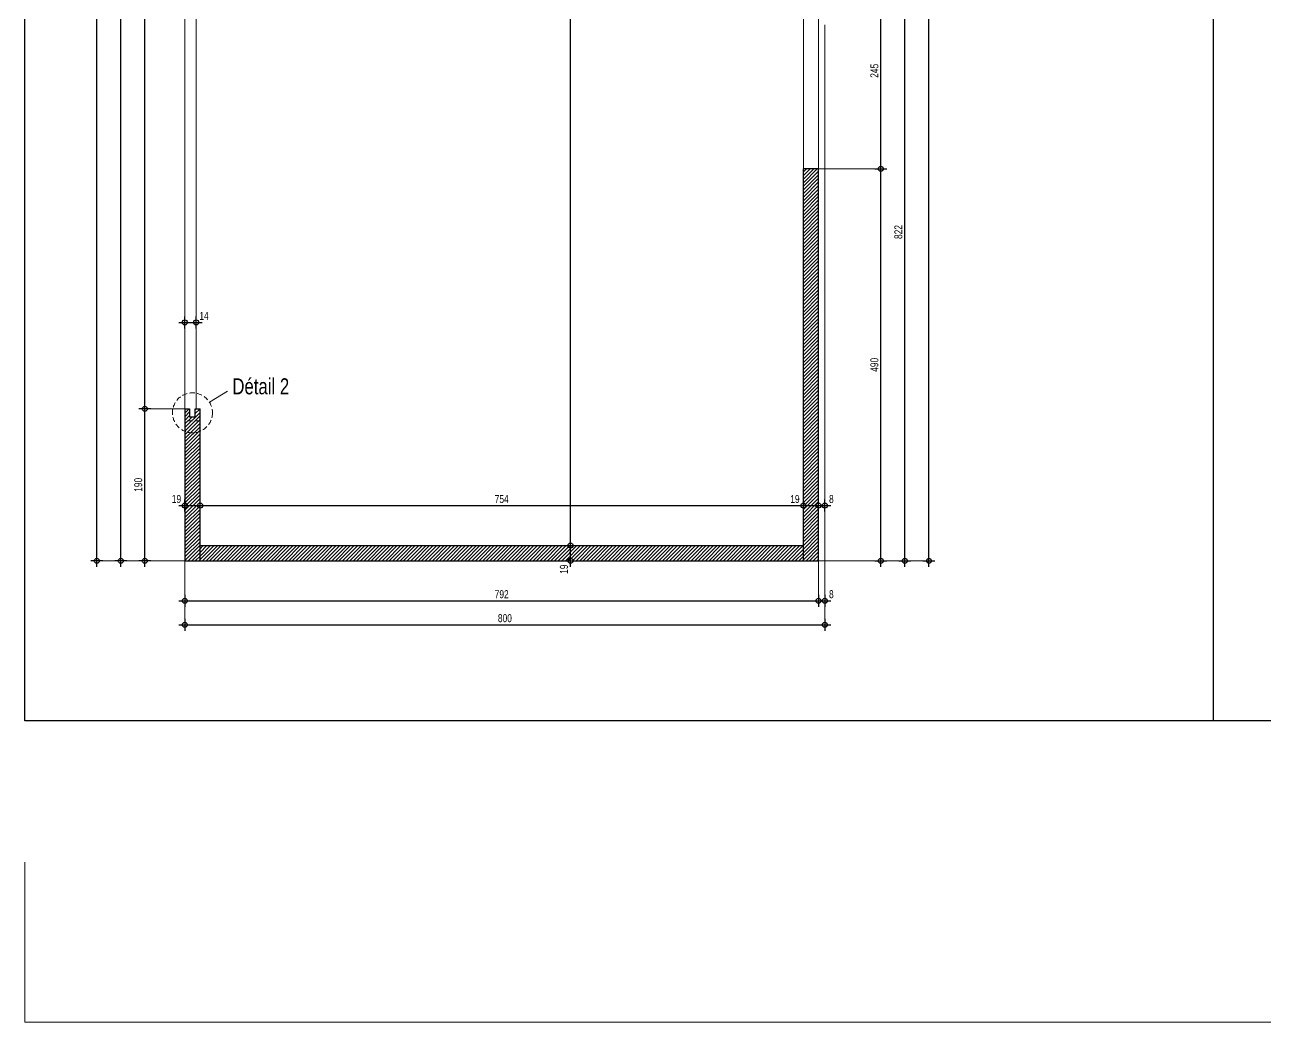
# Model space of a CAD drawing. Header units: millimetres. Extents: x -638 to 26377, y -728 to 1951.
# Drawn here: x 17047 to 18597, y -577 to 670 of the extents above; entities that cross this region are included whole.
import ezdxf
from ezdxf.enums import TextEntityAlignment as Align

# ---------------------------------------------------------------- set-up
doc = ezdxf.new("R2010")
doc.units = ezdxf.units.MM
doc.linetypes.add('CACHE', pattern=[9.525, 6.35, -3.175])
doc.layers.get('0').update_dxf_attribs({"color": 1, "lineweight": 100})
doc.layers.add('_Aide', color=5, linetype='Continuous', plot=False)
for name, color, linetype, lineweight in [('Cotes', 8, 'Continuous', 18), ('Cotes @ 5', 8, 'Continuous', 18), ('Hachures', 8, 'Continuous', 13), ('Plan', 7, 'Continuous', 25), ('Texte', 30, 'Continuous', 18)]:
    doc.layers.add(name, color=color, linetype=linetype, lineweight=lineweight)
doc.styles.get("Standard").update_dxf_attribs({"font": 'arial.ttf', "width": 0.75})
doc.dimstyles.new('Annotatif', dxfattribs={"dimscale": 0, "dimtxt": 2, "dimasz": 2.5, "dimexe": 1.5, "dimexo": 0, "dimtad": 1, "dimdec": 0, "dimtxsty": 'Standard', "dimblk": 'SMALL', "dimcen": 0, "dimdle": 1.5, "dimadec": 0, "dimazin": 0, "dimtfac": 1, "dimtdec": 0, "dimtix": 1, "dimtmove": 2, "dimatfit": 3, "dimfxl": 1.5, "dimfxlon": 1, "dimarcsym": 0})

# ---------------------------------------------------------------- blocks, each defined once
blk = doc.blocks.new('_Small')
at = {"color": 0, "linetype": 'ByBlock', "lineweight": -2}
blk.add_circle((0, 0), 0.25, dxfattribs=at)
blk = doc.blocks.new('*D632')
at = {"layer": 'Cotes', "color": 0, "lineweight": -2, "transparency": 16777216}
for p, q in [((17204.5, 190), (17189.5, 190)), ((17197, -7.5), (17197, 197.5)), ((17204.5, 0), (17189.5, 0))]:
    blk.add_line(p, q, dxfattribs=at)
at = {"layer": 'Defpoints', "color": 0, "transparency": 16777216}
for p in [(17197, 190), (17247, 190), (17247, 0)]:
    blk.add_point(p, dxfattribs=at)
at = {"layer": 'Cotes', "color": 0, "lineweight": -2, "transparency": 16777216, "xscale": 12.5, "yscale": 12.5, "zscale": 12.5}
for p, rotation in [((17197, 190), 90), ((17197, 0), 270)]:
    blk.add_blockref('_Small', p, dxfattribs=dict(at, rotation=rotation))
at = {"layer": 'Cotes', "color": 0, "transparency": 16777216, "insert": (17188.8, 95), "char_height": 10, "attachment_point": 5, "rotation": 90}
blk.add_mtext('190', dxfattribs=at)
blk = doc.blocks.new('*D633')
at = {"layer": 'Cotes', "color": 0, "lineweight": -2, "transparency": 16777216}
for p, q in [((17204.5, 1290), (17189.5, 1290)), ((17197, 182.5), (17197, 1297.5)), ((17204.5, 190), (17189.5, 190))]:
    blk.add_line(p, q, dxfattribs=at)
at = {"layer": 'Defpoints', "color": 0, "transparency": 16777216}
for p in [(17197, 1290), (17247, 1290), (17247, 190)]:
    blk.add_point(p, dxfattribs=at)
at = {"layer": 'Cotes', "color": 0, "lineweight": -2, "transparency": 16777216, "xscale": 12.5, "yscale": 12.5, "zscale": 12.5}
for p, rotation in [((17197, 1290), 90), ((17197, 190), 270)]:
    blk.add_blockref('_Small', p, dxfattribs=dict(at, rotation=rotation))
at = {"layer": 'Cotes', "color": 0, "transparency": 16777216, "insert": (17188.8, 740), "char_height": 10, "attachment_point": 5, "rotation": 90}
blk.add_mtext('1100', dxfattribs=at)
blk = doc.blocks.new('*D637')
at = {"layer": 'Cotes', "color": 0, "lineweight": -2, "transparency": 16777216}
for p, q in [((17174.5, 1647), (17159.5, 1647)), ((17167, -7.5), (17167, 1654.5)), ((17174.5, 0), (17159.5, 0))]:
    blk.add_line(p, q, dxfattribs=at)
at = {"layer": 'Defpoints', "color": 0, "transparency": 16777216}
for p in [(17167, 1647), (17247, 1647), (17247, 0)]:
    blk.add_point(p, dxfattribs=at)
at = {"layer": 'Cotes', "color": 0, "lineweight": -2, "transparency": 16777216, "xscale": 12.5, "yscale": 12.5, "zscale": 12.5}
for p, rotation in [((17167, 1647), 90), ((17167, 0), 270)]:
    blk.add_blockref('_Small', p, dxfattribs=dict(at, rotation=rotation))
at = {"layer": 'Cotes', "color": 0, "transparency": 16777216, "insert": (17158.8, 823.5), "char_height": 10, "attachment_point": 5, "rotation": 90}
blk.add_mtext('1647', dxfattribs=at)
blk = doc.blocks.new('*D639')
at = {"layer": 'Cotes', "color": 0, "lineweight": -2, "transparency": 16777216}
for p, q in [((17137, -7.5), (17137, 1696.5)), ((17144.5, 1689), (17129.5, 1689)), ((17144.5, 0), (17129.5, 0))]:
    blk.add_line(p, q, dxfattribs=at)
at = {"layer": 'Defpoints', "color": 0, "transparency": 16777216}
for p in [(17137, 1689), (17846, 1689), (17247, 0)]:
    blk.add_point(p, dxfattribs=at)
at = {"layer": 'Cotes', "color": 0, "lineweight": -2, "transparency": 16777216, "xscale": 12.5, "yscale": 12.5, "zscale": 12.5}
for p, rotation in [((17137, 1689), 90), ((17137, 0), 270)]:
    blk.add_blockref('_Small', p, dxfattribs=dict(at, rotation=rotation))
at = {"layer": 'Cotes', "color": 0, "transparency": 16777216, "insert": (17128.8, 844.5), "char_height": 10, "attachment_point": 5, "rotation": 90}
blk.add_mtext('1689', dxfattribs=at)
blk = doc.blocks.new('*D643')
at = {"layer": 'Cotes', "color": 0, "lineweight": -2, "transparency": 16777216}
for p, q in [((17247, -42.5), (17247, -57.5)), ((18039, -42.5), (18039, -57.5)), ((17239.5, -50), (18046.5, -50))]:
    blk.add_line(p, q, dxfattribs=at)
at = {"layer": 'Defpoints', "color": 0, "transparency": 16777216}
for p in [(17247, 0), (18039, 0), (18039, -50)]:
    blk.add_point(p, dxfattribs=at)
at = {"layer": 'Cotes', "color": 0, "lineweight": -2, "transparency": 16777216, "xscale": 12.5, "yscale": 12.5, "zscale": 12.5, "rotation": 180}
blk.add_blockref('_Small', (17247, -50), dxfattribs=at)
at = {"layer": 'Cotes', "color": 0, "lineweight": -2, "transparency": 16777216, "xscale": 12.5, "yscale": 12.5, "zscale": 12.5}
blk.add_blockref('_Small', (18039, -50), dxfattribs=at)
at = {"layer": 'Cotes', "color": 0, "transparency": 16777216, "insert": (17643, -41.8), "char_height": 10, "attachment_point": 5}
blk.add_mtext('792', dxfattribs=at)
blk = doc.blocks.new('*D644')
at = {"layer": 'Cotes', "color": 0, "lineweight": -2, "transparency": 16777216}
for p, q in [((18039, -42.5), (18039, -57.5)), ((18047, -42.5), (18047, -57.5)), ((18031.5, -50), (18054.5, -50))]:
    blk.add_line(p, q, dxfattribs=at)
at = {"layer": 'Defpoints', "color": 0, "transparency": 16777216}
for p in [(18039, 0), (18047, 0), (18047, -50)]:
    blk.add_point(p, dxfattribs=at)
at = {"layer": 'Cotes', "color": 0, "lineweight": -2, "transparency": 16777216, "xscale": 12.5, "yscale": 12.5, "zscale": 12.5, "rotation": 180}
blk.add_blockref('_Small', (18039, -50), dxfattribs=at)
at = {"layer": 'Cotes', "color": 0, "lineweight": -2, "transparency": 16777216, "xscale": 12.5, "yscale": 12.5, "zscale": 12.5}
blk.add_blockref('_Small', (18047, -50), dxfattribs=at)
at = {"layer": 'Cotes', "color": 0, "transparency": 16777216, "insert": (18055, -41.8), "char_height": 10, "attachment_point": 5}
blk.add_mtext('8', dxfattribs=at)
blk = doc.blocks.new('*D645')
at = {"layer": 'Cotes', "color": 0, "lineweight": -2, "transparency": 16777216}
for p, q in [((17247, -72.5), (17247, -87.5)), ((18047, -72.5), (18047, -87.5)), ((17239.5, -80), (18054.5, -80))]:
    blk.add_line(p, q, dxfattribs=at)
at = {"layer": 'Defpoints', "color": 0, "transparency": 16777216}
for p in [(17247, 0), (18047, 0), (18047, -80)]:
    blk.add_point(p, dxfattribs=at)
at = {"layer": 'Cotes', "color": 0, "lineweight": -2, "transparency": 16777216, "xscale": 12.5, "yscale": 12.5, "zscale": 12.5, "rotation": 180}
blk.add_blockref('_Small', (17247, -80), dxfattribs=at)
at = {"layer": 'Cotes', "color": 0, "lineweight": -2, "transparency": 16777216, "xscale": 12.5, "yscale": 12.5, "zscale": 12.5}
blk.add_blockref('_Small', (18047, -80), dxfattribs=at)
at = {"layer": 'Cotes', "color": 0, "transparency": 16777216, "insert": (17647, -71.8), "char_height": 10, "attachment_point": 5}
blk.add_mtext('800', dxfattribs=at)
blk = doc.blocks.new('*D646')
at = {"layer": 'Cotes', "color": 0, "lineweight": -2, "transparency": 16777216}
for p, q in [((17239.5, 69), (17273.5, 69)), ((17247, 61.5), (17247, 76.5)), ((17266, 61.5), (17266, 76.5))]:
    blk.add_line(p, q, dxfattribs=at)
at = {"layer": 'Defpoints', "color": 0, "transparency": 16777216}
for p in [(17266, 69), (17247, 0), (17266, 0)]:
    blk.add_point(p, dxfattribs=at)
at = {"layer": 'Cotes', "color": 0, "lineweight": -2, "transparency": 16777216, "xscale": 12.5, "yscale": 12.5, "zscale": 12.5, "rotation": 180}
blk.add_blockref('_Small', (17247, 69), dxfattribs=at)
at = {"layer": 'Cotes', "color": 0, "lineweight": -2, "transparency": 16777216, "xscale": 12.5, "yscale": 12.5, "zscale": 12.5}
blk.add_blockref('_Small', (17266, 69), dxfattribs=at)
at = {"layer": 'Cotes', "color": 0, "transparency": 16777216, "insert": (17236.5, 77.2), "char_height": 10, "attachment_point": 5}
blk.add_mtext('19', dxfattribs=at)
blk = doc.blocks.new('*D647')
at = {"layer": 'Cotes', "color": 0, "lineweight": -2, "transparency": 16777216}
for p, q in [((17258.5, 69), (18027.5, 69)), ((17266, 61.5), (17266, 76.5)), ((18020, 61.5), (18020, 76.5))]:
    blk.add_line(p, q, dxfattribs=at)
at = {"layer": 'Defpoints', "color": 0, "transparency": 16777216}
for p in [(18020, 69), (18020, 19), (17266, 0)]:
    blk.add_point(p, dxfattribs=at)
at = {"layer": 'Cotes', "color": 0, "lineweight": -2, "transparency": 16777216, "xscale": 12.5, "yscale": 12.5, "zscale": 12.5, "rotation": 180}
blk.add_blockref('_Small', (17266, 69), dxfattribs=at)
at = {"layer": 'Cotes', "color": 0, "lineweight": -2, "transparency": 16777216, "xscale": 12.5, "yscale": 12.5, "zscale": 12.5}
blk.add_blockref('_Small', (18020, 69), dxfattribs=at)
at = {"layer": 'Cotes', "color": 0, "transparency": 16777216, "insert": (17643, 77.2), "char_height": 10, "attachment_point": 5}
blk.add_mtext('754', dxfattribs=at)
blk = doc.blocks.new('*D648')
at = {"layer": 'Cotes', "color": 0, "lineweight": -2, "transparency": 16777216}
for p, q in [((18012.5, 69), (18046.5, 69)), ((18020, 61.5), (18020, 76.5)), ((18039, 61.5), (18039, 76.5))]:
    blk.add_line(p, q, dxfattribs=at)
at = {"layer": 'Defpoints', "color": 0, "transparency": 16777216}
for p in [(18039, 69), (18020, 19), (18039, 0)]:
    blk.add_point(p, dxfattribs=at)
at = {"layer": 'Cotes', "color": 0, "lineweight": -2, "transparency": 16777216, "xscale": 12.5, "yscale": 12.5, "zscale": 12.5, "rotation": 180}
blk.add_blockref('_Small', (18020, 69), dxfattribs=at)
at = {"layer": 'Cotes', "color": 0, "lineweight": -2, "transparency": 16777216, "xscale": 12.5, "yscale": 12.5, "zscale": 12.5}
blk.add_blockref('_Small', (18039, 69), dxfattribs=at)
at = {"layer": 'Cotes', "color": 0, "transparency": 16777216, "insert": (18009.5, 77.2), "char_height": 10, "attachment_point": 5}
blk.add_mtext('19', dxfattribs=at)
blk = doc.blocks.new('*D649')
at = {"layer": 'Cotes', "color": 0, "lineweight": -2, "transparency": 16777216}
for p, q in [((18031.5, 69), (18054.5, 69)), ((18039, 61.5), (18039, 76.5)), ((18047, 61.5), (18047, 76.5))]:
    blk.add_line(p, q, dxfattribs=at)
at = {"layer": 'Defpoints', "color": 0, "transparency": 16777216}
for p in [(18047, 69), (18039, 0), (18047, 0)]:
    blk.add_point(p, dxfattribs=at)
at = {"layer": 'Cotes', "color": 0, "lineweight": -2, "transparency": 16777216, "xscale": 12.5, "yscale": 12.5, "zscale": 12.5, "rotation": 180}
blk.add_blockref('_Small', (18039, 69), dxfattribs=at)
at = {"layer": 'Cotes', "color": 0, "lineweight": -2, "transparency": 16777216, "xscale": 12.5, "yscale": 12.5, "zscale": 12.5}
blk.add_blockref('_Small', (18047, 69), dxfattribs=at)
at = {"layer": 'Cotes', "color": 0, "transparency": 16777216, "insert": (18055, 77.2), "char_height": 10, "attachment_point": 5}
blk.add_mtext('8', dxfattribs=at)
blk = doc.blocks.new('*D656')
at = {"layer": 'Cotes', "color": 0, "lineweight": -2, "transparency": 16777216}
for p, q in [((18117, -7.5), (18117, 497.5)), ((18109.5, 490), (18124.5, 490)), ((18109.5, 0), (18124.5, 0))]:
    blk.add_line(p, q, dxfattribs=at)
at = {"layer": 'Defpoints', "color": 0, "transparency": 16777216}
for p in [(18039, 490), (18117, 490), (18039, 0)]:
    blk.add_point(p, dxfattribs=at)
at = {"layer": 'Cotes', "color": 0, "lineweight": -2, "transparency": 16777216, "xscale": 12.5, "yscale": 12.5, "zscale": 12.5}
for p, rotation in [((18117, 490), 90), ((18117, 0), 270)]:
    blk.add_blockref('_Small', p, dxfattribs=dict(at, rotation=rotation))
at = {"layer": 'Cotes', "color": 0, "transparency": 16777216, "insert": (18108.8, 245), "char_height": 10, "attachment_point": 5, "rotation": 90}
blk.add_mtext('490', dxfattribs=at)
blk = doc.blocks.new('*D657')
at = {"layer": 'Cotes', "color": 0, "lineweight": -2, "transparency": 16777216}
for p, q in [((18109.5, 735), (18124.5, 735)), ((18117, 482.5), (18117, 742.5)), ((18109.5, 490), (18124.5, 490))]:
    blk.add_line(p, q, dxfattribs=at)
at = {"layer": 'Defpoints', "color": 0, "transparency": 16777216}
for p in [(18039, 735), (18117, 735), (18039, 490)]:
    blk.add_point(p, dxfattribs=at)
at = {"layer": 'Cotes', "color": 0, "lineweight": -2, "transparency": 16777216, "xscale": 12.5, "yscale": 12.5, "zscale": 12.5}
for p, rotation in [((18117, 735), 90), ((18117, 490), 270)]:
    blk.add_blockref('_Small', p, dxfattribs=dict(at, rotation=rotation))
at = {"layer": 'Cotes', "color": 0, "transparency": 16777216, "insert": (18108.8, 612.5), "char_height": 10, "attachment_point": 5, "rotation": 90}
blk.add_mtext('245', dxfattribs=at)
blk = doc.blocks.new('*D659')
at = {"layer": 'Cotes', "color": 0, "lineweight": -2, "transparency": 16777216}
for p, q in [((18139.5, 822), (18154.5, 822)), ((18147, -7.5), (18147, 829.5)), ((18139.5, 0), (18154.5, 0))]:
    blk.add_line(p, q, dxfattribs=at)
at = {"layer": 'Defpoints', "color": 0, "transparency": 16777216}
for p in [(18039, 822), (18147, 822), (18039, 0)]:
    blk.add_point(p, dxfattribs=at)
at = {"layer": 'Cotes', "color": 0, "lineweight": -2, "transparency": 16777216, "xscale": 12.5, "yscale": 12.5, "zscale": 12.5}
for p, rotation in [((18147, 822), 90), ((18147, 0), 270)]:
    blk.add_blockref('_Small', p, dxfattribs=dict(at, rotation=rotation))
at = {"layer": 'Cotes', "color": 0, "transparency": 16777216, "insert": (18138.8, 411), "char_height": 10, "attachment_point": 5, "rotation": 90}
blk.add_mtext('822', dxfattribs=at)
blk = doc.blocks.new('*D660')
at = {"layer": 'Cotes', "color": 0, "lineweight": -2, "transparency": 16777216}
for p, q in [((17721.6, 19), (17736.6, 19)), ((17729.1, -7.5), (17729.1, 26.5)), ((17721.6, 0), (17736.6, 0))]:
    blk.add_line(p, q, dxfattribs=at)
at = {"layer": 'Defpoints', "color": 0, "transparency": 16777216}
for p in [(17266, 19), (17729.1, 19), (17266, 0)]:
    blk.add_point(p, dxfattribs=at)
at = {"layer": 'Cotes', "color": 0, "lineweight": -2, "transparency": 16777216, "xscale": 12.5, "yscale": 12.5, "zscale": 12.5}
for p, rotation in [((17729.1, 19), 90), ((17729.1, 0), 270)]:
    blk.add_blockref('_Small', p, dxfattribs=dict(at, rotation=rotation))
at = {"layer": 'Cotes', "color": 0, "transparency": 16777216, "insert": (17720.8, -10.5), "char_height": 10, "attachment_point": 5, "rotation": 90}
blk.add_mtext('19', dxfattribs=at)
blk = doc.blocks.new('*D661')
at = {"layer": 'Cotes', "color": 0, "lineweight": -2, "transparency": 16777216}
for p, q in [((17736.6, 1449), (17721.6, 1449)), ((17729.1, 11.5), (17729.1, 1456.5)), ((17721.6, 19), (17736.6, 19))]:
    blk.add_line(p, q, dxfattribs=at)
at = {"layer": 'Defpoints', "color": 0, "transparency": 16777216}
for p in [(17729.1, 1449), (17846, 1449), (17266, 19)]:
    blk.add_point(p, dxfattribs=at)
at = {"layer": 'Cotes', "color": 0, "lineweight": -2, "transparency": 16777216, "xscale": 12.5, "yscale": 12.5, "zscale": 12.5}
for p, rotation in [((17729.1, 1449), 90), ((17729.1, 19), 270)]:
    blk.add_blockref('_Small', p, dxfattribs=dict(at, rotation=rotation))
at = {"layer": 'Cotes', "color": 0, "transparency": 16777216, "insert": (17720.8, 734), "char_height": 10, "attachment_point": 5, "rotation": 90}
blk.add_mtext('1430', dxfattribs=at)
blk = doc.blocks.new('*D672')
at = {"layer": 'Cotes', "color": 0, "lineweight": -2, "transparency": 16777216}
for p, q in [((18169.5, 1712), (18184.5, 1712)), ((18177, -7.5), (18177, 1719.5)), ((18169.5, 0), (18184.5, 0))]:
    blk.add_line(p, q, dxfattribs=at)
at = {"layer": 'Defpoints', "color": 0, "transparency": 16777216}
for p in [(17638.9, 1712), (18177, 1712), (18047, 0)]:
    blk.add_point(p, dxfattribs=at)
at = {"layer": 'Cotes', "color": 0, "lineweight": -2, "transparency": 16777216, "xscale": 12.5, "yscale": 12.5, "zscale": 12.5}
for p, rotation in [((18177, 1712), 90), ((18177, 0), 270)]:
    blk.add_blockref('_Small', p, dxfattribs=dict(at, rotation=rotation))
at = {"layer": 'Cotes', "color": 0, "transparency": 16777216, "insert": (18168.9, 856), "char_height": 10, "attachment_point": 5, "rotation": 90}
blk.add_mtext('1712', dxfattribs=at)
blk = doc.blocks.new('*D788')
at = {"layer": 'Cotes', "color": 0, "lineweight": -2, "transparency": 16777216}
for p, q in [((17239.5, 298), (17268.5, 298)), ((17247, 290.5), (17247, 305.5)), ((17261, 290.5), (17261, 305.5))]:
    blk.add_line(p, q, dxfattribs=at)
at = {"layer": 'Defpoints', "color": 0, "transparency": 16777216}
for p in [(17261, 298), (17247, 190), (17261, 190)]:
    blk.add_point(p, dxfattribs=at)
at = {"layer": 'Cotes', "color": 0, "lineweight": -2, "transparency": 16777216, "xscale": 12.5, "yscale": 12.5, "zscale": 12.5, "rotation": 180}
blk.add_blockref('_Small', (17247, 298), dxfattribs=at)
at = {"layer": 'Cotes', "color": 0, "lineweight": -2, "transparency": 16777216, "xscale": 12.5, "yscale": 12.5, "zscale": 12.5}
blk.add_blockref('_Small', (17261, 298), dxfattribs=at)
at = {"layer": 'Cotes', "color": 0, "transparency": 16777216, "insert": (17271, 306.2), "char_height": 10, "attachment_point": 5}
blk.add_mtext('14', dxfattribs=at)

msp = doc.modelspace()

# ---------------------------------------------------------------- hatches: boundary and pattern name
at = {"layer": 'Hachures'}
h = msp.add_hatch(dxfattribs=at)
h.set_pattern_fill('ANSI31', color=256)
h.paths.add_polyline_path([(18039, 490), (18020, 490), (18020, 0), (18039, 0)])
h = msp.add_hatch(dxfattribs=at)
h.set_pattern_fill('ANSI31', color=256)
h.paths.add_polyline_path([(17266, 190), (17260, 190), (17260, 180), (17253, 180), (17253, 190), (17247, 190), (17247, 0), (17266, 0), (17266, 19)])
h = msp.add_hatch(dxfattribs=at)
h.set_pattern_fill('ANSI31', color=256)
h.paths.add_polyline_path([(17266, 19), (17266, 0), (18020, 0), (18020, 19)])

# ---------------------------------------------------------------- linework, layer by layer
at = {"layer": '_Aide'}
for p, q in [((17047, -200), (17047, 1900)), ((18532, 1900), (18532, -200)), ((18532, -200), (17047, -200)), ((20017, -200), (18532, -200))]:
    msp.add_line(p, q, dxfattribs=at)
at = {"layer": 'Cotes'}
for p, q in [((18039, 490), (18117, 490)), ((17247, 190), (17197, 190)), ((17247, 0), (17137, 0)), ((17247, 0), (17247, -80)), ((18039, 0), (18039, -50)), ((18047, 0), (18047, -80)), ((18047, 0), (18177, 0))]:
    msp.add_line(p, q, dxfattribs=at)
at = {"layer": 'Plan', "color": 30, "lineweight": 18}
for p, q in [((17247, 190), (17247, 1290)), ((17261, 190), (17261, 1278)), ((18020, 735), (18020, 490)), ((18039, 490), (18039, 735)), ((18047, 0), (18047, 670)), ((18039, 0), (18047, 0))]:
    msp.add_line(p, q, dxfattribs=at)
at = {"layer": 'Plan'}
for p, q in [((18039, 490), (18020, 490)), ((18020, 0), (18020, 490)), ((18039, 0), (18039, 490)), ((17247, 190), (17247, 0)), ((17247, 190), (17253, 190)), ((17253, 190), (17253, 180)), ((17260, 190), (17266, 190)), ((17260, 180), (17260, 190)), ((17266, 0), (17266, 190)), ((17253, 180), (17260, 180)), ((17266, 19), (18020, 19)), ((17247, 0), (17266, 0)), ((17266, 0), (18020, 0)), ((18020, 0), (18039, 0))]:
    msp.add_line(p, q, dxfattribs=at)
at = {"layer": 'Plan', "color": 63, "linetype": 'CACHE', "lineweight": 13}
msp.add_line((17266, 175), (17247, 175), dxfattribs=at)
at = {"layer": 'Texte', "color": 63, "lineweight": 13}
msp.add_line((17277.8, 198.2), (17300.3, 212.1), dxfattribs=at)
at = {"layer": 'Texte'}
for p, q in [((17047, -376.7), (17047, -576.7)), ((17047, -576.7), (26377, -576.7))]:
    msp.add_line(p, q, dxfattribs=at)
at = {"layer": 'Texte', "color": 63, "linetype": 'CACHE', "lineweight": 13}
msp.add_circle((17256.5, 185), 25, dxfattribs=at)

# ---------------------------------------------------------------- texts
at = {"layer": 'Texte', "color": 63, "lineweight": 13, "width": 0.75}
msp.add_text('Détail 2', height=20, dxfattribs=at).set_placement((17341.9, 218.1), align=Align.MIDDLE_CENTER)

# ---------------------------------------------------------------- dimensions: what is measured, and where the dimension line sits
at = {"layer": 'Cotes @ 5'}
for base, p1, p2, picture, middle in [((18177, 1712), (18047, 0), (17638.9, 1712), '*D672', (18168.9, 856)), ((17137, 1689), (17247, 0), (17846, 1689), '*D639', (17128.8, 844.5)), ((17167, 1647), (17247, 0), (17247, 1647), '*D637', (17158.8, 823.5)), ((17729.1, 1449), (17266, 19), (17846, 1449), '*D661', (17720.8, 734)), ((17197, 1290), (17247, 190), (17247, 1290), '*D633', (17188.8, 740)), ((18147, 822), (18039, 0), (18039, 822), '*D659', (18138.8, 411)), ((18117, 735), (18039, 490), (18039, 735), '*D657', (18108.8, 612.5)), ((18117, 490), (18039, 0), (18039, 490), '*D656', (18108.8, 245)), ((17197, 190), (17247, 0), (17247, 190), '*D632', (17188.8, 95))]:
    dim = msp.add_linear_dim(base=base, p1=p1, p2=p2, angle=90, dimstyle='Annotatif', override={"dimscale": 5, "dimtix": 1, "dimtofl": 1, "dimtmove": 2, "dimatfit": 3}, dxfattribs=at)
    dim.commit()
    dim.dimension.update_dxf_attribs({"geometry": picture, "text_midpoint": middle})
for base, p1, p2, picture, middle in [((17261, 298), (17247, 190), (17261, 190), '*D788', (17271, 306.2)), ((17266, 69), (17247, 0), (17266, 0), '*D646', (17236.5, 77.2)), ((18039, 69), (18020, 19), (18039, 0), '*D648', (18009.5, 77.2)), ((18047, 69), (18039, 0), (18047, 0), '*D649', (18055, 77.2)), ((18047, -50), (18039, 0), (18047, 0), '*D644', (18055, -41.8))]:
    dim = msp.add_linear_dim(base=base, p1=p1, p2=p2, dimstyle='Annotatif', override={"dimscale": 5, "dimtix": 1, "dimtofl": 1, "dimtmove": 2, "dimatfit": 3}, dxfattribs=at)
    dim.commit()
    dim.dimension.update_dxf_attribs({"geometry": picture, "text_midpoint": middle, "dimtype": 128})
for base, p1, p2, picture, middle in [((18020, 69), (17266, 0), (18020, 19), '*D647', (17643, 77.2)), ((18039, -50), (17247, 0), (18039, 0), '*D643', (17643, -41.8)), ((18047, -80), (17247, 0), (18047, 0), '*D645', (17647, -71.8))]:
    dim = msp.add_linear_dim(base=base, p1=p1, p2=p2, dimstyle='Annotatif', override={"dimscale": 5, "dimtix": 1, "dimtofl": 1, "dimtmove": 2, "dimatfit": 3}, dxfattribs=at)
    dim.commit()
    dim.dimension.update_dxf_attribs({"geometry": picture, "text_midpoint": middle})
dim = msp.add_linear_dim(base=(17729.1, 19), p1=(17266, 0), p2=(17266, 19), angle=90, dimstyle='Annotatif', override={"dimscale": 5, "dimtix": 1, "dimtofl": 1, "dimtmove": 2, "dimatfit": 3}, dxfattribs=at)
dim.commit()
dim.dimension.update_dxf_attribs({"geometry": '*D660', "text_midpoint": (17720.8, -10.5), "dimtype": 128})

doc.saveas('drawing.dxf')
